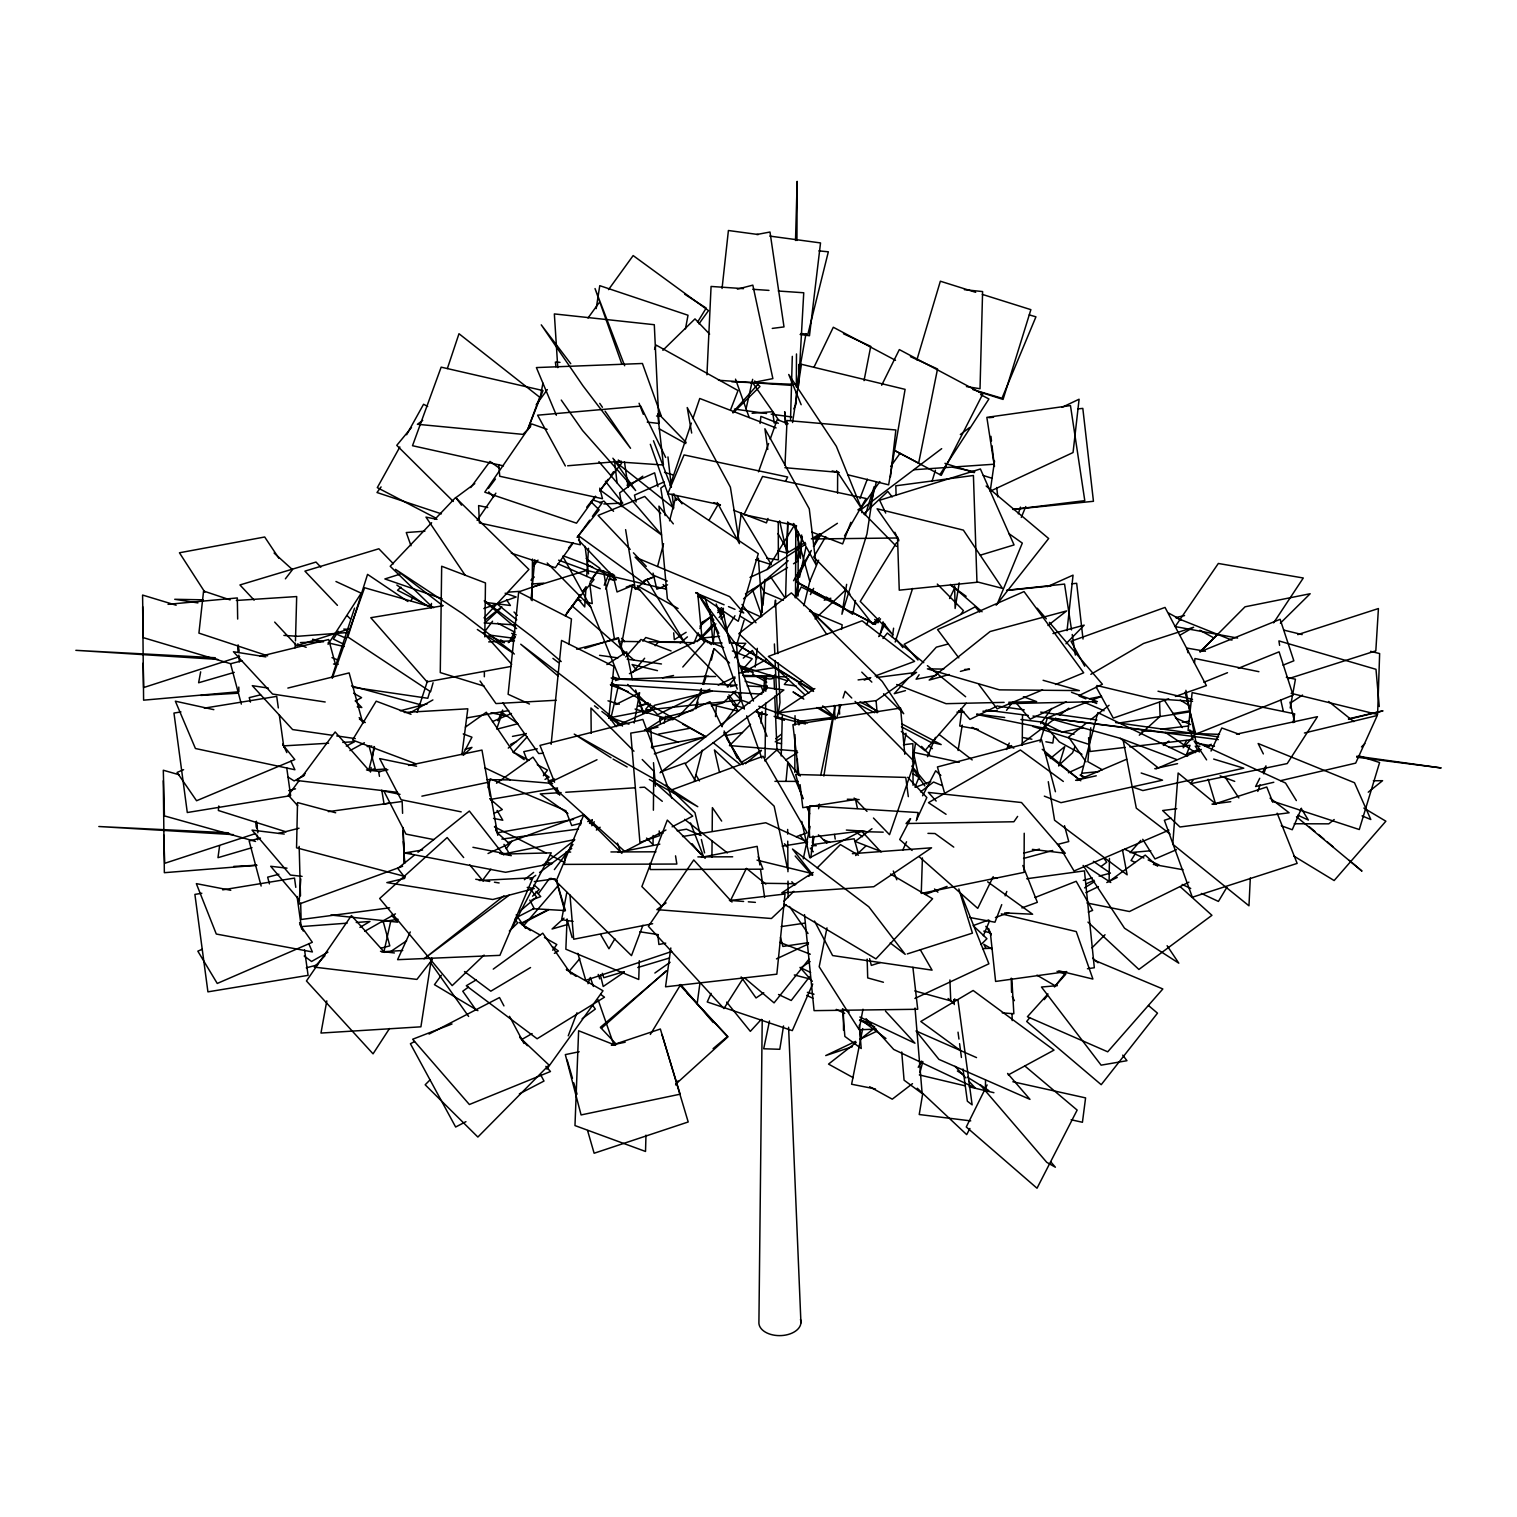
<?xml version="1.0" encoding="UTF-8"?>
<svg xmlns="http://www.w3.org/2000/svg" width="1517" height="1517" viewBox="0 0 1517 1517"><rect width="100%" height="100%" fill="white"/><g stroke="black" fill="none" stroke-linecap="round" stroke-linejoin="round"><path stroke-width="1.5" d="M794.813 772.437L794.965 734.607M795.003 725.145L795.041 715.683M795.515 597.47L795.799 526.551M796.273 403.617L796.33 391.784M796.349 387.063L796.482 353.954M796.937 240.482L797.165 181.376L795.515 240.482M797.316 773.196L797.373 759.012M798.018 596.029L798.283 532.239M798.909 371.608L798.947 364.516M1024.222 833.25L1024.07 872.37L921.255 893.418L922.412 857.958M837.555 493.158L837.649 472.28M532.107 600.675L532.467 559.071M711.928 857.276L712.08 840.721M712.175 831.278L712.383 807.632L721.675 821.076M1022.23 745.321L1022.515 714.886M653.125 835.488L653.031 844.685L646.564 838.067M653.391 810.211L653.789 771.167L642.222 759.524M762.217 1019.614L758.917 1321.971A21.048 13.141 -1 0 0 781.596 1335.567A21.048 13.141 -1 0 0 800.464 1319.468M765.08 757.419L765.687 703.092M765.801 691.278L765.971 677.113M484.34 676.772L484.397 672.088M484.814 636.893L485.459 582.945L441.675 566.239L440.271 672.581L484.226 686.158M985.424 1089.282L985.538 1080.218M1109.117 881.396L1109.439 858.432M295.474 640.876L296.687 596.56L236.368 600.467M781.198 755.94L782.317 715.74M785.597 597.527L787.702 521.867M790.528 420.19L792.31 356.343M798.17 388.143L798.302 383.422M798.7 369.238L798.833 364.516M645.977 1135.133L645.521 1151.46L574.981 1125.576L578.622 1030.745L615.58 1045.308M639.321 960.697L638.752 979.489L565.86 949.206L567.074 918.923M787.873 523.081L786.83 553.136L777.993 550.595M809.054 827.77L809.813 805.849L918.107 812.543L916.875 819.066M784.991 465.321L787.039 420.512L895.864 429.975L890.441 476.869M706.941 374.794L711.075 286.448L743.501 288.647M1250.311 877.983L1248.965 905.801L1172.755 844.229L1178.14 773.025L1216.198 804.238M798.568 385.868L803.745 292.762L778.259 291.017M800.331 558.427L801.659 535.008M585.941 588.179L584.728 606.952L578.868 599.898M586.7 576.46L588.52 548.32M431.131 608.033L431.454 603.425M300.783 878.95L298.982 904.132L402.612 866.283M761.06 723.211L761.989 711.568M763.677 690.633L764.815 676.658M295.019 647.873L295.398 643.227M762.937 605.397L765.061 579.418M1090.761 727.781L1087.879 761.686L1102.309 769.783M218.789 805.982L218.372 810.495L286.011 831.828M715.474 716.593L716.308 707.32M714.886 625.497L713.161 644.308L709.899 609.815M531.045 599.784L534.78 559.678M786.053 780.857L787.816 762.103L803.308 798.7M608.81 718.186L613.854 666.418L561.555 640.421L551.126 744.316M568.913 644.478L571.454 618.993L518.662 592.009L508.119 694.274L529.471 704.021M811.443 852.061L811.917 847.472M812.372 842.883L813.074 836M1194.486 663.005L1194.96 658.53L1258.901 671.69M1067.039 630.636L1073.05 575.133L1047.47 586.605M722.054 288.495L728.407 230.508L758.348 234.547M760.112 423.452L760.889 416.398L778.335 423.262M580.518 824.983L581.049 820.432M755.144 667.101L757.305 648.347M761.06 615.542L763.734 592.104L783.341 600.296M915.604 742.951L912.494 761.401M774.656 606.8L775.49 600.106L777.842 653.637M461.889 754.745L467.805 708.799L404.318 712.459M841.556 629.403L842.163 624.833L809.49 611.199M961.873 709.766L959.73 725.998L978.351 729.412M737.945 538.156L741.301 512.936M892.394 637.254L893.589 628.19M697.156 1003.761L699.963 982.959M370.47 772.096L371.096 767.45M372.386 758.14L373.978 746.516M670.817 947.973L665.546 986.808L776.837 974.179L785.01 894.006L729.563 900.567M219.586 845.993L217.974 857.674L252.012 847.681M1053.803 736.048L1052.836 743.065L1045.858 741.775M994.545 461.016L990.203 491.224L1073.05 452.54L1079.099 399.218L1062.014 407.333M792.557 422.522L801.431 364.289L905.099 389.357L888.64 484.833L847.946 474.821M431.587 957.701L420.911 1026.819L320.978 1033.058L326.8 1000.898M596.2 308.615L599.765 285.67L688.016 315.252L685.456 328.905M846.638 584.348L841.916 614.252L866.984 533.889L874.152 486.654L865.259 515.287M959.199 582.907L955.122 608.488L954.629 586.055M783.549 1025.947L779.795 1049.29L763.696 1048.778L769.498 1020.979M810.685 857.788L814.06 836.777M818.592 808.751L819.351 804.086M823.864 776.059L835.165 705.993L820.678 775.471M958.08 750.498L962.233 725.088M922.677 1093.833L919.226 1114.521L970.728 1120.892M798.776 557.535L802.36 536.942M806.001 333.607L796.956 384.446L731.839 381.81M634.163 723.002L639.624 692.7L615.693 704.533M903.867 744.923L905.971 733.28M621.268 646.413L632.21 586.415M1290.208 707.965L1295.442 679.199L1286.302 677.322M1293.034 722.68L1294.684 713.862L1192.134 692.624L1188.076 730.454L1195.017 731.896M200.661 671.841L198.613 682.764L234.263 672.391M862.983 1009.222L859.134 1029.683L819.18 966.765L826.974 927.873M566.846 892.337L561.631 919.643L573.142 921.426M539.824 399.274L542.934 383.175M864.045 380.634L870.739 346.35L843.452 333.759M855.474 600.485L852.744 614.309L826.253 597.034M862.718 1028.564L851.606 1084.238L875.442 1088.959M803.289 858.85L810.059 826.424M795.23 597.774L798.587 581.864M799.554 577.332L805.811 547.789M664.181 723.116L665.698 716.176M383.953 951.728L390.817 920.781M746.08 408.775L752.66 379.326M610.517 719.873L618.329 685.987M488.133 787.778L490.238 778.828L564.419 810.078M803.877 605.738L809.813 581.428L818.611 560.19M879.841 635.87L883.197 622.217M368.783 770.2L374.604 747.236M869.943 507.114L876.276 482.292M694.179 781.369L702.295 750.175M919.928 1072.69L922.848 1061.521M657.582 566.467L663.555 543.655M669.547 520.824L675.52 497.993L758.291 553.648L738.248 621.268L696 592.559M433.085 682.745L430.563 691.752L347.848 636.988L367.55 574.374L407.902 601.509M916.894 359.889L940.35 281.214L975.678 292.307M721.921 725.847L741.13 700.02L736.56 645.18L744.126 620.263M1040.036 742.041L1047.356 717.882L1088.542 701.499M429.842 691.543L427.794 698.275L353.101 687.296M932.007 481.458L935.439 470.194M1058.79 766.009L1064.763 746.611L1050.333 758.5M836.701 717.996L840.911 704.628M843.016 697.953L845.121 691.278L851.758 698.01M1018.324 513.827L1020.467 507.095M694.995 708.591L701.309 688.642M702.712 684.205L713.957 648.745L711.34 660.123M695.943 708.723L698.048 702.087M700.152 695.469L701.556 691.05M703.641 684.414L705.746 677.796M417.232 712.402L427.491 680.886M895.201 642.032L912.608 588.444M331.939 677.189L354.561 608.146M447.363 368.555L458.987 333.721L539.711 397.245L527.385 430.335M605.928 589.222L611.199 573.635M1257.802 791.419L1260.039 784.82M1263.794 773.822L1266.031 767.223M496.666 729.051L502.715 711.34M670.021 485.743L691.373 423.091M692.89 418.616L699.754 398.478L776.078 427.927M654.548 349.384L656.065 345.042L738.02 390.533L730.587 409.799M332.242 678.327L364.592 587.743L433.843 607.634M758.5 471.844L768.626 443.533M770.2 439.171L777.216 419.583L788.138 423.793M768.038 518.454L766.426 522.891L733.564 510.224M642.943 925.218L631.489 955.634L556.037 881.377L583.647 815.179L621.913 853.388M568.249 1035.827L576.972 1012.768M587.951 983.699L590.303 977.498L593.431 986.448M850.866 522.322L842.637 543.92L811.898 532.069M859.93 498.562L867.345 479.125M1186.237 755.333L1190.049 745.359L1169.095 747.445M1001.732 904.625L994.962 922.222L969.553 917.463M1005.126 895.845L1006.814 891.446M527.802 429.235L543.01 390.571L441.163 367.152L412.51 445.714L503.473 465.871M1075.06 746.459L1072.576 752.773L1058.601 765.44M693.819 643.417L698.18 632.779M699.925 628.531L702.542 622.16M1021.301 517.392L1025.776 506.545M915.016 786.906L919.454 776.116M927.456 756.718L935.458 737.338M997.105 604.316L1022.306 543.105L1008.767 533.51M983.357 935.705L989.577 920.724M721.39 612.565L723.211 608.184M604.24 585.24L609.72 572.156M1301.434 808.409L1292.256 829.742L1281.296 825.741M1006.492 749.512L1009.26 743.065M812.714 984.002L792.291 1030.631L707.244 1001.96L711.075 993.37M497.86 720.746L502.639 710.032M410.273 931.95L397.587 959.673L499.889 955.35L532.922 877.755L479.315 880.505M902.71 850.203L906.559 841.783M916.211 820.697L926.83 797.506L907.716 777.292M1211.021 751.048L1221.811 727.989L1239.389 734.323M793.808 408.85L795.837 404.66M814.079 367L833.307 327.255L895.504 360.325M949.566 598.532L954.667 588.027M993.218 876.674L977.744 908.361L919.207 856.726M878.722 636.59L884.885 624.094M881.68 385.242L899.334 349.593L982.807 393.984L941.261 475.333L893.854 450.075M811.292 550.424L795.704 581.769L840.627 605.833M813.359 546.234L819.597 533.7M730.53 900.453L746.421 868.35L765.82 884.089M987.131 1084.92L966.272 1126.979L1037.021 1188.228L1077.146 1110.084L1024.734 1065.901M1259.755 778.259L1255.602 786.508L1273.806 782.26M1262.846 772.058L1265.955 765.857M795.989 597.376L801.26 586.927L868.52 620.662L866.435 624.795M785.522 481.23L787.664 477.021L684.053 454.929L667.802 493.651L720.404 504.782M877.471 620.263L875.347 624.416L867.174 620.036M810.419 594.55L813.624 588.368M512.272 927.551L551.259 852.838L502.184 854.128M910.598 818.687L899.695 839.527L912.115 850.468M922.583 795.78L935.667 770.788L940.862 775.415M969.913 1128.458L966.689 1134.621L917.273 1088.239M463.14 753.949L471.958 737.205L463.254 733.925M918.221 1067.323L921.54 1061.085M952.543 1002.984L954.762 998.831M399.862 446.965L377.297 487.64L435.114 517.695M406.632 434.753L423.565 404.262L427.68 406.461M509.029 642.108L514.813 631.982M709.065 520.141L718.224 504.308M844.514 535.899L866.112 498.524L762.558 476.452L743.956 514.642L796.52 525.754M1183.203 746.478L1186.673 740.486M825.76 536.601L813.719 557.004L849.975 594.133M614.859 938.795L608.962 948.77L600.599 934.548M793.562 580.708L810.457 552.169M814.079 546.063L821.323 533.832M1226.817 887.407L1218.416 901.42L1201.369 893.437M675.596 1084.902L678.023 1080.881M650.319 1034.461L680.716 984.533L713.237 1022.553M697.536 322.192L706.201 308.084L684.717 294.241M591.782 825.741L594.247 821.759M750.005 577.427L767.147 569.482L794.339 525.299M896.547 542.707L860.234 601.415L892.811 634.789L882.875 622.122M726.396 629.498L734.968 615.731M1135.986 852.63L1131.037 860.499L1135.304 862.49M880.524 618.822L878.002 622.823L874.702 619.448M742.951 978.598L723.931 1008.558L648.404 926.318L693.743 859.949L731.99 902.046M410.936 600.637L413.458 596.75M876.39 620.206L873.868 624.113L851.132 611.635M328.051 644.346L361.217 593.185L335.959 581.504M338.424 631.319L333.38 639.093L343.866 644.308M389.528 1028.488L373.049 1053.841L306.453 980.968L351.432 915.566L384.578 952.411M939.933 474.574L988.932 398.971L980.57 394.591M960.868 614.423L963.39 610.574L937.297 584.083M1273.635 622.842L1303.293 577.996L1218.322 563.471L1175.182 626.578L1237.607 638.069M512.234 640.648L514.813 636.78M919.112 674.762L916.097 679.199L936.217 675.387M1193.215 779.833L1190.542 783.72L1287.231 763.563L1317.458 716.688L1236.488 734.152M477.096 520.369L495.869 493.158M1017.623 816.411L1013.887 821.759L906.066 823.522L910.333 818.668M859.741 509.75L879.879 481.553M890.631 466.515L900.017 453.355M761.724 693.326L767.147 685.722M772.589 678.137L775.301 674.344M565.272 615.788L574.943 602.306M577.712 598.457L580.48 594.607L565.329 615.485M583.23 590.758L585.998 586.908M591.535 579.21L598.438 569.577M546.841 1069.125L603.008 990.772L566.372 969.704M698.958 323.861L708.496 310.625L633.158 255.577L608.526 289.633M595.707 496.495L576.498 523.175L484.776 492.172L531.633 423.907L547.106 429.33M599.822 490.787L608.052 479.353M610.782 475.542L613.532 471.711M588.008 318.02L598.95 302.888M573.198 542.991L555.336 567.699L511.286 553.136M577.313 537.283L589.677 520.179M592.426 516.387L602.04 503.075L593.128 500.022M552.7 950.192L556.796 944.541L544.47 937.525M538.421 893.665L549.457 878.476M589.487 823.409L592.256 819.616M381.089 486.919L376.993 492.513L441.409 513.846M441.371 975.203L434.469 984.666L477.893 1010.663M1040.662 723.666L1051.774 708.439M543.37 775.718L547.485 770.105L537.265 764.701M830.14 718.982L834.236 713.407M583.343 590.985L586.112 587.212M590.265 581.561L599.973 568.363L586.605 558.977M1006.529 710.354L1012.067 702.845M470.687 487.583L489.991 461.433L499.415 468.222M536.184 404.717L547.353 389.585M299.342 780.326L288.325 795.211L297.73 805.736M302.111 776.609L335.162 731.952L369.389 770.883M554.369 869.62L573.009 844.457M488.417 488.398L495.433 478.993M484.188 632.399L492.551 621.212M533.756 565.822L537.985 560.133M482.52 880.334L490.882 869.184M506.204 848.724L511.779 841.29M285.386 578.83L292.478 569.633L274.084 553.041M432.345 959.484L416.91 979.413L314.322 967.125L325.036 955.634M734.626 657.752L745.757 643.341L731.554 643.151M809.452 976.91L791.229 1000.48L778.524 994.507M996.119 605.207L1048.664 538.516L986.145 486.028M788.65 679.009L784.327 684.451L796.065 685.931M586.7 507.209L595.423 496.249M599.803 490.75L621.61 463.311L618.31 460.03M808.959 959.199L774.068 1002.87L745.131 978.389M568.477 548.149L572.857 542.688M577.256 537.227L599.158 509.883L590.872 501.672M1029.607 1017.831L1026.687 1021.472L1101.209 1084.693L1157.49 1013.166L1148.483 1005.524M1044.208 999.646L1047.128 996.005M1066.11 972.359L1054.429 986.903L1065.37 974.673M882.97 638.505L887.35 633.063L923.758 662.682M642.81 641.16L645.768 637.5L661.128 642.165M567.282 612.11L594.019 579.551L557.82 563.717M411.486 427.491L396.771 445.353L453.28 501.444M569.159 971.297L579.816 958.63M632.608 672.543L644.649 658.245M655.173 645.749L658.188 642.184L693.686 642.658M523.687 925.654L558.977 884.639M625.706 656.937L640.933 639.491L671.083 650.945M966.234 703.224L924.915 750.65L901.307 731.441M1140.822 840.38L1130.108 852.611L1150.777 850.753M650.319 703.964L645.692 709.235L649.997 710.733M682.802 667.006L705.993 640.61L723.59 647.531M727.307 686.917L735.1 678.118M741.32 671.083L752.223 658.757L732.408 650.983M732.73 412.434L757.95 384.294L754.689 380.976M513.467 752.11L527.271 736.712M1047.963 993.938L1027.407 1016.731L1107.713 1051.812L1162.837 988.97L1093.605 959.92M908.266 678.175L894.253 693.686L905.459 690.633M911.395 674.743L936.33 647.171L947.765 644.118M1183.165 747.786L1194.277 735.517M697.156 641.634L714.355 622.672M719.058 617.514L722.187 614.063L719.058 610.63M761.382 1019.348L750.327 1031.351L726.662 1002.13M484.018 617.874L528.921 569.444L455.555 497.576L434.829 519.364M678.383 716.593L699.546 694.217M431.643 522.701L390.21 566.277L432.573 607.388M1065.977 643.796L1084.2 625.156L1052.969 633.556M530.628 426.58L522.967 434.374L417.422 424.286L422.712 420.399M646.811 713.255L654.699 705.234L711.966 691.164M729.43 745.719L750.555 724.292M758.671 716.062L761.913 712.781M430.164 1079.763L425.177 1084.788L477.874 1137.048L549.002 1065.048L520.407 1038.121M1200.63 651.476L1245.04 606.8L1310.176 593.735L1280.386 623.146M1091.937 947.897L1105.021 934.737M532.543 896.206L539.199 889.512L534.022 884.942M783.891 901.288L793.846 891.294M808.808 876.276L812.145 872.939M817.132 867.933L840.399 844.59L858.432 855.19M981.025 944.56L986.922 938.701L973.402 925.863M1361.489 746.933L1364.845 743.633M702.428 637.007L715.853 623.828M720.878 618.879L724.235 615.58L719.38 610.592M1199.852 651.874L1217.62 634.39M733.033 412.908L759.96 386.532L756.699 383.137M662.872 350.294L694.995 318.892L709.615 334.119M484.113 955.084L452.18 985.614L379.667 898.5L447.155 837.555L463.671 857.541M509.333 930.983L517.733 922.943L514.737 919.302M815.084 618.917L845.765 589.829M786.034 904.72L771.432 918.506L656.88 909.631L666.077 902.918M863.799 513.998L887.786 491.413L892.186 496.912M855.645 855.55L865.581 846.258M485.099 622.766L500.382 608.564M530.912 580.158L534.306 576.991M735.897 690.842L722.869 702.978L711.397 705.803M879.31 617.741L872.522 624.056L843.755 587.231M532.827 563.793L536.241 560.626M463.216 755.371L471.958 747.369L465.15 749.208M563.983 918.145L552.055 929.011L567.623 924.498M675.823 1084.067L728.027 1036.775L686.898 992.801M764.72 760.889L776.932 749.872L800.236 776.021M1139.286 735.214L1160.107 716.365L1159.557 702.466M400.962 587.193L397.53 590.265L430.828 607.274M601.434 1028.298L666.342 970.804M680.204 643.018L687.41 636.875M699.982 626.104L712.573 615.314M717.977 610.706L721.561 607.634M743.539 598.836L788.176 560.721M666.74 970.842L600.372 1027.312L615.788 1043.715M647.494 579.077L635.32 589.373L625.611 529.642M518.7 912.191L536.62 897.04L530.893 889.721M743.273 658.131L752.337 650.509L756.926 658.681M713.085 1048.645L727.458 1036.566L679.521 984.685M508.252 642.601L515.325 636.818M745.359 763.715L761.458 750.517M775.775 738.779L781.141 734.38M508.271 748.09L526.285 733.47M1334.183 819.521L1328.797 823.845L1294.21 823.75M1368.239 792.196L1382.575 780.686L1373.359 780.781M485.326 619.941L501.786 606.743M414.312 855.19L397.795 868.426L404.982 877.566M417.99 852.232L469.36 811.045L503.701 854.962M503.909 895.826L424.001 958.82L509.219 895.144M524.37 879.708L533.662 872.389M542.953 865.05L574.545 840.153M660.047 772.779L767.849 687.808L783.872 690.007L685.381 763.582M1086.987 722.642L1068.594 737.091L1086.02 761.799M1090.666 719.741L1109.079 705.291M1163.368 745.435L1168.886 741.092M1047.982 625.497L1066.641 610.915L990.108 631.527L929.181 680.071L949.263 674.496M856.214 1042.426L828.529 1064.1L853.199 1077.677M859.911 1039.524L874.683 1027.957M305.182 773.67L296.403 780.44L397.625 792.367M912.494 1083.65L892.261 1099.18L869.639 1086.722M1101.095 866.51L1106.746 862.187L1103.978 858.394M871.953 828.718L855.133 841.442L881.605 851.72M920.516 791.912L933.581 782.013L942.266 785.673M860.253 510.224L941.678 448.653M960.337 434.545L969.666 427.491M1007.857 748.393L1011.592 745.568M1022.211 743.406L1055.756 718.053M1059.492 715.228L1068.802 708.192M664.541 485.326L660.786 488.152L665.167 515.59M530.059 879.595L535.748 875.347M539.54 872.522L571.738 848.458M596.352 830.064L600.144 827.239M474.802 483.62L455.84 497.671L461.528 505.161M802.246 680.773L798.511 683.484L808.883 693.098M582.13 1018.741L595.309 1009.089L592.597 1005.202M468.488 987.074L462.761 991.227L476.148 1010.17M493.253 969.116L542.764 933.183L571.056 974.047M1108.946 881.529L1145.24 855.114L1157.528 866.207M642.81 476.205L619.638 492.873L621.875 506.659M496.514 783.208L532.979 757.135L558.104 794.131M465.378 727.117L486.312 712.25L513.998 752.906M654.87 973.023L670.097 962.271M410.557 712.516L432.895 699.925M624.283 972.169L603.197 986.486L600.41 975.033M390.931 951.368L406.594 940.787M763.753 992.763L756.035 997.958L741.149 976.929M800.483 968.055L810.135 961.569M814.857 688.585L778.183 712.933L876.295 700.589L916.59 672.353L876.807 677.492M1290.683 702.902L1302.534 695.051M767.147 569.482L805.849 544.034M837.403 523.308L813.586 538.952L897.533 537.985M857.882 509.845L861.599 507.38M813.226 872.427L781.767 892.868L873.773 886.724L931.571 847.794L852.383 853.673M606.895 664.56L626.692 651.855L632.38 679.54M644.763 730.53L664.465 717.901L635.092 709.027M1084.579 887.881L1094.553 881.567M785.768 759.903L797.658 752.451M745.435 593.811L787.494 567.529M793.505 563.774L797.506 561.29L795.515 547.751M686.139 632.305L674.325 639.681L673.681 632.836M701.878 622.463L711.72 616.319M717.636 612.621L723.533 608.943M741.187 762.463L761.212 750.327M775.225 741.832L781.236 738.191M1207.248 746.686L1211.268 744.259M530.552 967.543L490.806 991.189L464.505 971.563M554.388 953.359L558.37 951.007L552.776 946.911M476.281 979.868L466.288 985.747L537.113 1038.766L604.487 997.2L600.694 994.412M359.927 927.38L369.996 921.464L356.248 922.488M1090.837 674.344L1143.571 643.473L1193.632 627.223L1179.6 635.395M805.243 542.46L786.83 553.136L779.624 520.881M811.367 538.895L819.559 534.155M521.829 1039.467L532.107 1033.57M327.919 952.183L311.554 961.475L304.177 956.032M364.744 931.286L395.444 913.86M742.022 672.922L766.559 659.402M304.481 775.339L294.146 780.952L288.249 777.197M349.934 750.612L364.383 742.742M545.02 779.378L549.135 777.159L543.389 773.12M1008.293 1074.908L1054.031 1050.105L973.156 990.487L920.8 1021.472L960.375 1050.447M355.357 701.025L361.596 697.668L353.613 693.212M346.274 746.061L354.618 741.718L342.785 742.401M465.928 1121.67L455.65 1127.017L410.405 1043.734L414.558 1041.572M519.345 1093.89L543.996 1081.052L540.659 1074.794M665.944 830.027L624.72 851.397L548.813 782.981L596.996 759.752M672.126 826.822L692.719 816.127L654.472 782.127M429.046 1034.063L499.51 997.56L503.947 1005.904M515.533 918.05L534.174 908.418L529.793 900.093M521.734 923.758L548.528 909.916M861.504 831.013L809.756 857.769L801.772 821.361M520.957 923.36L548.301 909.555M510.565 744.411L516.463 741.453M997.428 705.898L969.951 719.437L960.773 708.951M1188.911 882.192L1129.463 911.527L1086.912 902.975M709.861 689.173L657.657 714.678L627.678 684.432M718.205 685.096L734.911 676.923M1085.869 892.698L1098.422 886.611M1106.784 882.534L1117.233 877.452M492.437 721.599L511.476 713.502M629.422 673.643L702.883 638.05L707.889 642.715M1066.318 701.726L1030.233 719.172L1016.447 703.3M1079.042 695.563L1102.404 684.262L1049.385 622.368M855.569 1041.383L825.722 1055.585L852.402 1046.673M859.836 1039.335L876.883 1031.219M914.903 998.451L988.894 963.807L960.925 893.722M776.476 958.877L808.466 943.915M488.019 853.521L509.39 843.717L497.519 832.947M493.783 813.472L502.317 809.566L489.934 798.757M1068.423 772.741L1083.309 765.933M646.47 730.549L709.975 701.669L722.092 726.795M507.55 842.788L584.197 814.61M626.995 485.25L654.642 472.83L657.942 486.616M1085.736 884.032L1094.136 880.277M664.143 481.913L634.466 495.111L636.097 501.994M615.333 726.15L654.434 709.141L741.13 700.02L749.986 703.148M202.14 949.301L197.836 951.159L217.253 983.452L312.331 942.285L300.063 924.839M1168.886 830.159L1074.055 870.986L1058.278 844.59M1176.452 849.691L1154.987 858.944L1142.737 839.299M1156.106 768.854L1201.312 749.474M1076.975 780.497L1126.676 759.221M183.614 769.707L177.091 772.437L196.565 800.748L294.81 759.562L283.072 745.15M1042.558 689.913L997.124 708.837L978.674 684.3M1055.548 684.489L1083.688 672.789L1024.032 591.573L937.544 629.574L958.82 657.885M599.594 502.81L603.861 501.046L613.551 511.324M634.201 584.879L617.04 591.971L612.754 573.938M644.953 580.442L653.524 576.896M667.575 584.822L656.861 589.184L653.05 573.123M1200.345 651.703L1280.139 619.296L1293.849 660.805L1283.022 665.167M1203.853 682.252L1227.5 672.695M1238.251 668.352L1279.096 651.836L1293.053 695.108L1195.794 734.133L1185.061 692.264M1092.885 699.773L1101.551 696.341M1034.992 897.514L1076.198 881.282L1092.638 910.39L1088.315 912.096M452.028 1023.975L412.662 1039.24L469.379 1104.509L550.481 1071.514L545.873 1066.356M915.358 787.304L930.679 781.539M864.197 680.109L870.777 677.663M875.157 676.032L914.618 661.374L862.13 620.794L768.361 656.444L813.207 688.832M1186.597 753.968L1199.492 749.189M660.691 771.963L684.812 763.051L695.526 781.027M672.069 789.731L763.07 756.262L807.177 832.795L796.235 836.72M531.936 899.828L540.754 896.585L536.013 891.484M925.18 894.442L947.082 886.402M626.237 587.117L632.817 584.728M643.777 580.764L654.737 576.801M973.307 925.541L988.762 919.928M995.399 917.538L1008.634 912.722M1021.889 907.924L1037.344 902.331L1022.837 865.486M483.828 608.564L516.14 596.996L505.142 593.223M1168.716 698.787L1113.269 718.129L1096.127 686.973M1175.372 696.455L1206.413 685.627L1165.037 607.426L1071.002 641.293L1084.712 666.21M671.728 951.5L585.733 980.304L577.825 953.34M654.32 753.93L705.803 736.712L611.541 682.897M611.56 1045.327L660.369 1029.019L688.206 1121.973L594.133 1153.242L587.572 1130.544M255.652 833.535L164.727 863.306L163.703 834.957M547.997 781.16L554.653 778.98M1171.048 818.099L1164.373 820.28L1192.343 897.23L1297.149 863.401L1277.181 813.207M1213.353 804.37L1266.771 787.02L1272.839 802.303M239.648 656.614L143.641 687.561L143.148 663.138M1297.775 634.618L1378.422 608.545L1375.824 650.85L1288.331 678.744M348.133 629.308L296.801 645.73L274.691 622.103M584.822 648.404L618.386 637.652L624.189 655.439M880.315 962.537L871.327 965.4L869.62 958.687M907.28 953.928L972.435 933.126L958.839 888.962M615.466 680.602L619.884 679.199L708.477 676.279M639.378 705.746L648.328 702.921M399.995 574.185L384.863 578.944L442.13 598.703M532.22 587.193L586.605 570.392L666.191 589.146M980.323 555.165L1014.058 544.925L980.399 468.981L879.632 500.25L885.7 513.049M624.189 971.601L603.804 977.725L602.287 973.307M637.766 967.524L669.471 958.004M824.205 600.182L830.842 598.229M960.432 671.405L969.363 668.921M1023.539 858.451L1052.722 850.506M1083.29 880.372L1092.335 877.945M1099.104 876.143L1110.406 873.128L1093.378 861.334M306.282 967.827L317.565 964.869M380.786 948.239L389.812 945.868L383.005 920.743M497.652 728.975L517.961 723.685M638.467 706.163L647.55 703.793M737.395 289.14L752.83 285.139L772.874 378.605L750.631 383.043M400.317 710.79L427.244 703.812M278.9 874.266L267.656 877.167L269.438 883.899M1023.634 853.199L1039.429 849.122M1057.463 844.457L1068.745 841.556L1064.517 825.703M260.469 838.067L249.148 840.968L261.133 886.042M278.616 833.44L299.001 828.225M288.704 790.585L295.531 788.84M368.366 770.408L375.192 768.683L368.991 745.871M576.593 649.143L617.741 638.809M580.878 823.257L571.7 825.551L565.708 810.4M587.762 821.55L592.351 820.394M260.602 694.824L249.243 697.63L250.457 702.106M287.851 688.073L349.138 672.903L362.791 723.078M730.303 686.651L737.167 684.963M660.957 718.262L693.06 710.335M1348.556 719.323L1382.992 710.847L1348.442 718.849M176.162 605.226L142.579 595.062L143.205 637.633L230.66 663.725L241.924 660.824M260.184 656.33L328.677 639.529L335.978 666.361M1304.43 732.995L1377.265 715.512L1355.686 763.127L1280.632 780.667M404.603 878.438L386.835 882.591L492.816 899.505L534.231 888.507L527.214 887.407M646.545 729.753L658.056 727.098M1184.549 615.561L1175.637 617.59L1231.975 640.136M1075.61 780.326L1096.26 775.794M1154.759 768.683L1177.552 763.658M662.512 677.834L673.529 675.501M387.878 769.783L378.681 771.717L379.459 776.325M408.528 765.459L481.97 750.081L490.086 796.141M537.321 748.81L523.763 751.655L527.12 760.301M382.872 804.332L389.755 802.891M421.878 796.16L488.436 782.241L497.785 835.317M579.153 1051.755L565.329 1054.618L581.087 1114.938L680.109 1094.193L662 1034.594M611.37 1045.08L625.175 1042.217M1082.759 727.838L1061.957 732.104L1041.041 721.675M503.037 854.109L574.696 839.546M1089.49 698.711L1101.077 696.379M618.159 852.364L659.838 844.154M701.442 857.333L757.154 846.353L759.865 864.937M652.651 923.72L573.71 939.232L569.975 895.011M665.735 943.157L658.89 944.484L657.866 935.155M512.481 736.39L525.773 733.83M608.639 717.939L654.434 709.141M651.267 747.141L705.803 736.712L682.669 724.121M756.755 234.509L769.991 232.025L784.005 326.913L772.267 328.412M658.454 734.133L690.197 728.217M511.039 666.437L427.054 681.854L370.774 617.703L442.869 605.738M726.51 735.404L742.439 732.521M467.293 717.825L508.745 710.563M497.348 832.776L573.521 819.445M490.655 799.383L557.554 787.949M1182.274 722.32L1189.233 721.144M658.511 833.876L663.157 833.098M677.151 830.766L686.48 829.211L701.101 835.545M682.536 836.531L765.763 822.764L807.632 842.049L782.184 846.183M180.978 711.928L173.962 713.066L187.293 812.524L290.638 795.667L286.751 767.943M204.321 708.136L276.72 696.379L278.332 707.927M422.636 849.994L404.641 852.933L505.597 872.294L552.472 863.476L545.608 862.187M201.837 893.266L194.897 894.404L207.924 991.853L308.084 975.355L304.538 949.87M222.696 889.853L294.507 878.078L295.796 887.35M1173.039 713.502L1189.252 710.942M1119.906 722.888L1190.068 711.795M856.65 799.288L802.815 807.67L800.066 784.63M738.893 673.074L775.434 667.556M381.943 921.729L398.061 919.302M808.485 942.645L782.886 946.437L780.459 937.468M781.16 926.603L804.238 923.208M812.695 844.571L854.185 838.787L858.053 852.421M1066.773 971.582L995.607 981.442L990.373 932.917L983.774 931.135M1087.442 968.718L1094.326 967.751L1084.446 870.872L1026.725 878.741M328.336 811.633L402.157 801.469L402.593 813.321M534.325 881.605L555.184 878.779M501.824 839.091L578.47 829.04M389.641 907.83L301.106 919.492L300.669 902.994M858.091 679.919L869.791 678.402M1176.737 808.713L1162.629 810.533L1179.942 826.993L1289.128 812.771L1270.07 798.132M1211.969 804.124L1230.761 801.678M367.152 746.573L371.779 745.985M1012.901 509.465L1084.788 500.667L1070.471 405.589L986.846 417.365L994.431 466.459L991.985 445.638M862.585 830.88L809.604 837.346L808.637 807.253M903.449 744.752L912.855 743.633L913.063 785.313M1142.017 731.441L1151.308 730.36M1160.6 729.26L1188.494 725.998M1125.235 747.388L1090.154 751.484L1088.561 737.698M1129.918 746.857L1193.083 739.481L1189.802 729.848M758.841 706.277L800.9 721.144L834.938 717.2M1006.567 590.284L1064.555 584.083L1071.533 629.896M1008.748 590.246L1050.902 585.941M1071.988 583.78L1076.672 583.305L1083.024 639.036M1013.47 509.371L1093.454 501.293L1082.816 408.395L1078.113 408.869M719.589 636.306L701.309 638.145L704.191 641.748M988.837 417.725L993.54 417.251M1082.683 773.177L1099.048 771.565M168.046 604.316L237.316 597.945L237.676 619.05M567.68 465.776L621.344 461.225M1057.368 985.652L1041.458 987.017L1101.114 1065.162L1126.979 1060.705L1122.713 1055.149M752.11 413.269L772.57 411.695L774.277 423.129M348.531 632.456L297.806 636.287L283.907 635.414M424.893 531.178L406.272 532.543L410.993 545.76M367.721 770.276L386.513 768.91M301.276 926.584L347.09 923.17M913.803 469.739L994.09 464.221M531.993 583.988L543.75 583.173L520.35 591.308L508.555 592.123M543.314 753.247L538.668 753.551L502.791 702.883M561.119 792.576L540.261 793.922L567.908 813.529M565.765 792.272L635.301 787.778M639.927 787.475L644.573 787.19L662.303 801.298M381.715 951.861L402.707 950.495M200.737 695.431L238.093 693.212M283.66 745.871L328.601 743.235M556.094 700.266L495.964 703.566L480.055 681.019M233.694 866.416L256.98 865.259L164.348 872.692L163.286 780.781M603.823 503.966L622.766 503.094L605.397 481.23M488.683 641.9L514.472 640.781M982.637 948.618L991.947 948.258M656.539 416.018L661.222 415.848L642.431 363.492L536.392 367.569L556.36 415.241M956.943 712.175L964.016 711.928M982.921 711.226L997.086 710.715M859.911 1029.74L876.276 1029.133M300.404 642.563L323.5 641.786L312.559 639.245M1004.121 702.371L946.039 703.679L896.68 684.508M1008.767 702.257L1036.642 701.631L1023.387 696.72M1009.033 703.623L1097.398 701.631L1071.514 692.321M404.053 853.312L410.974 853.237M570.657 852.061L565.917 852.08L564.21 864.387L676.847 864.045L675.539 855.853M610.934 851.947L655.932 851.814M697.877 856.896L732.673 856.802M1199.947 746.193L1195.263 746.193L1199.321 751.996M1204.631 746.174L1209.314 746.174M704.021 676.506L715.645 676.506M743.539 676.487L773.765 676.468M774.922 781.331L798.245 781.407M486.938 779.681L510.262 779.89L552.567 783.436M621.23 641.407L639.909 641.653M649.238 641.786L681.929 642.222M710.259 642.867L722.092 643.037M761.553 883.254L796.444 883.728M943.745 669.092L927.38 668.864L999.438 689.856L1079.364 690.595L1043.108 680.299M964.774 669.395L969.439 669.471M203.088 599.822L174.72 599.291L197.912 602.913M811.576 845.595L816.279 845.69M847.282 799.25L859.134 799.573M883.216 832.169L854.981 831.43L862.509 836.739M927.949 833.364L935.003 833.535L953.757 847.112M742.609 675.349L786.925 676.942M1128.743 727.913L1165.359 732.446L1219.497 734.38M992.175 878.134L996.878 878.305M1004.709 912.912L1032.622 914.239L987.624 881.813M228.612 832.795L98.833 826.518L233.409 834.634M215.319 657.733L75.85 650.338L217.765 659.402M333.512 664.01L338.234 664.256M612.451 678.801L735.366 685.324M747.198 685.949L761.382 686.708L763.468 692.416M560.001 362.354L555.374 362.089L555.981 366.792M343.752 629.081L348.398 629.346M532.808 908.664L565.424 910.598L558.047 885.947M846.353 830.064L865.012 831.221M484.151 622.937L514.566 624.852M610.422 684.489L761.799 694.16M752.773 289.292L768.986 290.392M614.423 461.661L663.422 464.998L657.695 414.065M1192.552 701.328L1151.232 698.503L1096.791 685.513M718.489 380.255L791.514 385.375M729.468 900.358L743.614 901.458M748.317 901.819L755.39 902.368M1002.225 1012.863L1013.849 1013.754L1011.839 978.787M731.232 745.719L797.278 751.029M784.896 467.691L838.825 472.375M609.208 579.304L616.167 579.949M818.915 250.874L828.339 251.803L807.878 334.233L800.957 333.493M964.376 289.671L982.599 291.567L980.02 388.731L966.462 386.57M330.896 915.035L397.663 922.165L391.405 915.092M302.073 876.371L290.411 875.044L252.05 830.121L284.267 834.066M287.016 868.16L270.69 866.283L299.532 900.302M647.247 422.105L658.966 423.471L654.301 324.714L554.35 313.924L557.782 367.645M366.488 769.934L380.483 771.584M1032.356 849.387L1065.275 853.275L1021.51 802.531L928.366 792.424L936.16 801.052M380.502 951.311L394.401 952.96M976.834 714.09L1004.69 717.503M1020.941 719.494L1041.819 722.073M485.535 602.42L510.395 605.492L506.507 599.727M1121.878 727.079L1047.356 717.882L1120.418 738.381L1176.642 759.543M986.069 710.089L1028.298 715.455M1032.982 716.043L1218.303 739.613M1356.71 757.192L1441.15 767.943L1356.843 756.187M489.422 635.073L514.623 638.373M769.859 236.102L820.526 242.929L809.471 335.731L800.123 334.461M659.667 717.939L672.922 719.722M734.418 409.078L766.578 413.515M771.167 414.141L791.836 417.004M998.527 706.239L1024.278 709.823M1040.681 712.118L1096.886 719.949M1115.621 722.566L1218.663 736.921M599.556 655.325L617.95 657.904M627.128 659.174L661.469 663.972M766.787 558.237L778.373 559.887L778.259 522.076M611.142 677.947L619.884 679.199L590.758 607.084L562.693 556.17M332.09 735.252L292.61 729.563L252.296 685.665L268.319 688.092M336.736 735.916L355.3 738.608M325.188 701.992L272.567 694.046L233.428 651.741L265.854 656.88M357.235 706.827L361.805 707.529L355.357 700.835M639.833 931.779L658.226 934.624M475.731 879.253L489.763 881.472M494.447 882.211L499.131 882.951M1214.453 746.269L1196.173 743.216L1185.896 690.311M1205.408 651.267L1187.034 648.1L1187.944 652.727M1153.356 864.425L1183.051 869.734M1022.591 737.509L1031.882 739.215M976.664 714.469L1074.055 734.228M499.87 853.502L511.305 855.664M230.755 890.289L196.338 883.634L216.286 934.036L312.388 951.936L308.728 943.593M433.691 839.565L405.987 834.103L383.896 791.078L400.014 794.339M472.925 847.301L509.845 854.602L503.985 844.362M490.939 712.819L504.801 715.607M437.029 519.364L425.974 517.107L465.036 575.076M461.206 811.86L401.152 799.762L379.686 758.595L416.568 766.218M493.537 818.384L502.791 820.242L497.083 810.438M952.676 467.236L974.786 471.825M958.782 710.658L963.257 711.606M487.734 507.55L478.613 505.578L479.41 522.948L580.328 544.774L578.489 535.823M959.351 762.236L913.386 752.261L919.34 779.359M213.84 709.653L175.365 701.195L195.428 748.507L294.905 769.745L290.866 761.174M1012.882 1081.754L1085.584 1097.891L1082.436 1122.277L1071.135 1119.755M777.045 742.704L781.483 743.69M328.051 642.829L343.999 646.545M1158.021 691.221L1192.533 699.394M698.161 596.693L705.007 598.305M1001.315 913.86L1076.274 931.59L1092.904 979.053L1058.79 970.804M919.359 1074.927L964.547 1085.698M969.06 1086.779L993.919 1092.695M657.468 670.647L632.115 664.541L636.325 669.755M756.206 712.023L767.393 714.735M774.106 716.365L805.432 723.95M711.549 704.703L738.495 711.245L727.724 696.587M1283.951 630.143L1302.174 634.599M1370.534 651.343L1379.636 653.562L1377.607 714.488L1291.138 693.345M757.002 860.139L811.633 873.451M832.112 470.915L838.901 472.583M977.195 581.883L1002.434 588.368L963.371 530.116L877.091 508.783L898.652 539.578M800.9 721.144L807.613 722.869M794.301 974.957L809.756 978.92M576.403 599.443L580.935 600.637M585.467 601.832L592.256 603.595L589.677 583.002M405.172 876.523L296.555 847.813L297.522 802.55L335.674 812.771M745.056 681.152L767.374 687.182M859.627 1020.05L870.834 1023.065M351.527 685.987L420.702 704.779M883.425 982.258L867.705 977.915L867.155 959.085M914.846 990.942L950.761 1000.86L949.907 979.963M255.539 841.461L164.424 815.899L163.305 770.238L179.253 774.789M807.385 992.346L814.003 994.223M1029.266 314.891L1035.94 316.825L1001.978 398.25L972.947 389.622M664.503 472.356L673.472 475.03M607.976 700.816L619.277 704.229M1213.657 759.069L1243.769 768.19L1142.87 790.566L1132.327 786.887M732.825 704.684L744.013 708.06M757.495 712.137L766.464 714.867M775.452 717.579L784.441 720.291M982.314 294.393L1030.877 309.658L1003.059 399.426L978.446 391.633M613.209 677.094L619.884 679.199M787.304 680.754L738.779 665.394L753.38 672.903M944.939 463.349L974.274 472.64M983.281 475.504L992.308 478.367M755.713 559.659L771.338 564.608L740.391 512.936M1032.698 726.415L1089.339 744.487M1359.441 755.997L1379.598 762.539L1359.289 829.534L1271.967 800.957M589.904 823.314L594.342 824.774M267.656 655.818L198.917 633.12L203.581 591.023L230.129 599.898M1141.182 773.006L1162.534 780.174L1060.971 802.664L1044.322 796.141M1057.008 971.316L1065.768 974.236M511.722 633.366L516.083 634.846M609.891 578.773L614.347 580.29M667.233 716.688L673.681 718.925M558.597 560.171L586.605 570.392M608.943 716.858L628.967 724.178M644.535 729.867L677.909 742.041M610.611 685.096L628.266 691.676M1220.085 775.87L1234.724 781.388M411.031 714.279L376.197 701.176L352.513 740.012L415.98 763.847M563.983 556.075L592.616 566.998M599.215 569.52L614.632 575.398M787.74 522.758L796.52 526.134M713.843 502.62L720.404 505.161M779.947 942.398L810.287 954.212M297.56 643.929L306.169 647.342M331.976 657.638L338.424 660.198M823.447 839.735L829.97 842.409M1362.057 815.899L1370.799 819.502L1354.491 782.734L1258.143 743.52L1263.358 753.911M667.309 581.049L652.007 574.659L635.111 557.137L729.639 596.579L743.747 612.982L739.386 611.161M695.696 592.9L724.102 604.771M728.463 606.591L735.005 609.341M589.544 584.235L600.258 588.71M1080.066 775.054L1084.427 776.894M550.823 878.248L557.384 881.017M1079.289 696.094L1085.831 698.863M1092.354 701.65L1096.715 703.49M1082.398 701.518L1104.073 710.733M859.532 1020.372L874.645 1026.857M335.086 633.48L345.573 638.031M976.531 1057.596L916.059 1030.953L938.928 1059.378L1029.986 1099.37L1007.591 1073.429M1175.485 717.901L1190.485 724.557M910.428 356.647L937.525 368.991L918.657 463.102L894.12 450.246M741.529 608.108L760.908 616.945M1124.628 849.217L1143.875 858.015M1148.16 859.968L1158.855 864.861M1297.737 815.16L1308.375 820.071L1301.15 808.39M1182.198 884.449L1190.712 888.45M484.89 767.849L510.262 779.89M845.045 1010L849.273 1012.029M859.874 1017.054L914.979 1043.222L885.492 1011.118M806.684 995.342L813.017 998.357M836.265 1009.393L844.704 1013.413M810.647 972.492L800.009 967.41L812.316 981.328M587.439 565.026L614.973 578.299M629.802 585.429L640.402 590.53M489.043 635.528L503.947 642.715M1187.659 756.054L1097.815 712.592L1081.071 775.642L1085.243 777.69M972.113 727.364L1013.83 748.165M494.409 826.841L546.12 853.028M550.254 855.133L564.722 862.471M759.619 676.127L765.876 679.351M497.614 623.146L514.13 631.812M859.968 701.84L878.703 711.72M901.629 723.761L941.185 744.582L930.338 742.022L901.439 726.833M856.005 702.94L874.588 712.706M529.092 760.377L512.727 751.73L524.218 759.676M1081.943 754.29L1059.34 741.927L1041.288 721.466M797.392 582.187L840.797 605.985M1168.811 613.171L1181.25 619.998M1199.871 630.238L1214.377 638.202M659.212 428.818L685.76 443.571M637.368 585.771L678.099 608.507M613.02 759.031L627.147 766.976M649.352 779.473L697.782 806.703L661.165 782.962L574.241 734.114L611.086 757.798M742.344 668.352L748.431 671.803M752.508 674.098L766.73 682.176M521.905 924.63L540.374 935.174M359.453 719.153L365.332 722.528M991.947 949.054L983.793 944.295L985.955 948.315M1036.907 975.166L1055.282 985.841M890.498 874.02L932.595 898.747L875.935 958.877L784.213 904.151M1363.859 808.087L1385.874 821.209L1334.145 880.543L1293.849 856.062M813.283 690.444L733.261 642.07L813.586 691.43M802.967 697.915L793.031 691.923L803.839 699.128M818.877 707.51L834.767 717.105L822.726 705.898M816.848 707.529L834.805 718.375M740.201 616.186L752.204 623.487M1180.245 700.058L1190.219 706.182M684.603 819.351L727.42 852.933M957.398 1071.021L963.409 1074.738M967.41 1077.203L981.423 1085.85M912.987 773.746L918.923 777.425M1085.679 865.979L1110.785 882.496M946.058 814.307L928.461 802.664L1020.391 749.986L1063.341 781.464M477.343 629.498L514.377 654.036M1165.359 732.446L1195.472 752.584M988.856 1090.647L980.115 1084.731L1046.749 1162.325L1055.377 1167.218L1050.75 1161.832M501.975 712.516L517.202 723.173M500.686 639.852L504.516 642.563M396.847 585.05L425.556 605.302M951.045 585.429L966.158 596.276M578.47 535.691L645.635 584.31M600.277 490.143L661.545 534.951L598.931 461.661M519.231 922.412L530.419 930.566M566.524 969.363L576.005 976.322M928.651 745.909L932.424 748.677M861.637 1020.315L885.966 1038.5M484.454 600.599L532.429 636.931L561.214 661.564M552.909 658.359L558.446 662.569M890.232 942.929L905.213 954.345L868.824 906.806L792.481 849.027L812.828 874.987M1045.327 753.646L1080.806 780.781M594.512 705.803L598.191 708.629M601.87 711.454L620.282 725.562M1170.043 834.047L1136.309 808.163L1123.225 740.524M442.869 605.719L395.501 569.368L462.552 613.664L512.708 652.329M939.08 734.437L972.188 759.922M1120.418 738.381L1158.324 767.905M615.352 461.718L673.776 508.024L672.183 494.087M1328.608 701.48L1353.809 721.618M713.066 742.59L740.277 764.606M497.026 603.842L516.766 619.846M927.399 665.641L965.646 696.758M864.974 701.916L875.878 710.771M948.087 998.489L953.567 1002.946M1042.236 749.303L1079.213 779.548M699.053 634.315L711.359 644.611M1309.418 826.841L1314.86 831.43M1318.482 834.483L1323.924 839.053M1327.546 842.106L1332.988 846.695M1349.296 860.423L1361.982 871.118L1296.466 816.715M1092.638 958.175L1098.043 962.764M622.501 726.055L575.891 686.367L520.729 644.213L558.332 676.165M484.321 600.997L516.633 628.588M950.495 584.424L982.087 611.768M572.269 606.023L634.03 660.142M1180.34 886.8L1211.931 915.32L1138.907 969.458L1087.954 922.127M586.245 558.427L589.734 561.612M804.882 694.805L738.817 633.67L791.343 592.9L832.928 631.66M714.545 648.954L729.525 662.967M934.529 888.981L937.904 892.186M818.403 834.862L826.86 843.035M666.039 784.687L694.957 812.695L700.304 835.052M861.77 672.126L871.839 682.119M883.577 693.762L903.715 713.73L882.23 681.436L809.831 609.758L826.746 634.371M488.683 491.925L493.651 496.855M661.772 906.408L641.881 886.573L667.309 820.09L705.177 858.338M633.954 751.218L590.966 707.984L591.194 733.356M547.201 562.997L590.758 607.084M860.177 509.579L896.433 546.404M855.057 701.385L914.656 761.913L889.531 834.691L873.451 818.023M637.462 587.098L684.679 642.506L728.236 686.879M733.071 691.809L741.13 700.02L739.746 693.231M514.016 612.034L517.335 615.409M621.534 638.335L624.776 641.653M663.138 584.538L666.399 587.875M921.54 746.383L929.637 754.745M627.166 481.344L630.427 484.7M393.434 563.831L378.852 548.775L304.917 571.132L337.438 605.359M658.435 413.724L686.158 442.414M854.128 798.037L867.003 811.367M359.169 717.598L363.966 722.604M320.845 567.149L315.991 562.067L239.933 584.955L254.154 600.144M578.527 540.071L615.921 579.361M347.184 615.618L350.446 619.031M630.2 549.401L598.077 515.42L644.744 496.457L660.729 513.505M633.423 552.795L646.261 566.372M955.008 1066.318L965.836 1077.942M968.927 1081.261L975.109 1087.898L893.703 1049.442L866.036 1018.684M861.713 831.221L880.732 851.701M483.487 632.987L511.741 664.294M519.743 1037.116L527.423 1045.706M917.956 660.009L904.189 644.27L975.184 606.838L979.735 612.11M784.441 843.755L787.513 847.263M795.173 856.024L812.05 875.29M791.836 881.756L794.889 885.283M1037.249 608.203L1046.351 618.822M911.736 766.066L926.697 783.986M469.682 864.804L483.202 881.149M692.093 843.717L700.873 854.355M673.339 523.858L658.947 506.128L667.385 598.855L702.106 639.378L697.687 592.882M800.009 835.279L807.404 844.457M810.362 848.136L813.321 851.795M895.713 638.505L902.862 647.626M742.022 604.506L755.997 622.766M570.752 363.701L541.247 324.847L582.85 385.659L630.541 448.274L605.093 411.164M728.862 694.938L737.281 706.031M697.782 593.773L736.56 645.18M607.748 715.265L616.186 726.662M430.335 962.347L468.62 1016.447M612.887 458.21L635.642 490.56L582.604 430.581L561.271 400.071M912.665 768.455L924.858 785.958M752.603 382.644L778.98 420.493M516.178 914.846L525.584 928.385M770.238 576.365L784.839 597.584M789.504 906.502L808.03 933.486M599.746 403.37L602.42 407.277M985.841 926.337L990.885 933.789M1167.104 945.679L1178.804 963.181L1124.514 928.214L1083.119 865.411M278.881 558.275L264.698 536.999L179.442 552.776L204.852 592.18M1206.603 759.884L1194.126 741.073L1285.544 783.037L1296.352 800.578M1224.788 776.647L1238.839 797.923M1164.411 700.266L1182.369 727.572M836.55 470.611L861.239 508.062L836.36 446.32L788.726 374.49L801.166 404.717M727.155 739.139L742.932 764.644M677.037 495.812L681.967 503.853M698.332 594.474L713.843 620.225M646.773 579.684L684.679 642.506M695.886 774.827L699.47 780.933M490.238 798.682L492.513 802.607M920.364 949.87L932.064 970.14L832.605 955.558L814.477 921.047M495.756 830.008L498.107 834.103M777.974 533.586L788.29 551.657M723.799 732.749L740.163 761.344M793.353 523.498L816.089 564.855L809.263 508.802L764.89 428.742L767.773 449.449M565.348 465.966L537.606 415.184L640.686 406.12L665.66 457.451M1012.218 996.593L1014.418 1000.651M717.257 502.525L739.424 543.636L730.379 487.109L687.22 407.542L691.676 433.047M509.522 1016.333L523.972 1043.487M760.301 584.519L764.682 592.882M710.582 617.021L718.811 633.272M724.121 730.985L737.243 758.197M894.821 532.277L898.879 540.81M282.788 744.032L286.827 752.603M299.57 922.715L303.248 931.059M806.949 807.309L809.699 813.757M988.572 928.442L991.132 934.927M893.304 871.023L896.794 879.784M554.558 782.241L539.976 745.416L642.867 719.418L671.841 798.151M557.137 788.726L559.697 795.23M690.482 822.954L703.717 856.877M624.663 365.749L595.024 288.552L621.875 364.194M639.074 403.257L643.303 414.293M653.486 440.764L671.273 487.09M673.813 493.708L676.354 500.326M716.176 604.013L753.456 701.063M756.831 709.899L767.014 736.371M758.197 856.726L762.994 869.184L650.262 869.544L649.712 863.287M735.517 379.155L749.208 417.554M752.432 589.411L761.894 616.13M650.319 444.31L673.245 508.84M704.855 597.831L737.243 689.078M738.817 693.516L744.354 709.103M746.724 715.777L761.743 758.045M618.519 641.027L623.203 654.396M635.661 690.045L643.473 712.326M598.115 999.855L613.759 1044.587M617.457 843.092L620.453 851.928M598.229 974.407L599.708 978.901M637.974 697.687L643.056 713.255M1208.139 779.245L1215.515 803.669M567.206 1060.136L572.459 1078.303M573.767 1082.854L577.048 1094.193M793.713 523.687L809.813 581.428M801.659 795.894L795.667 774.485L905.744 777.406L908.323 796.634M556.094 879.822L564.722 910.902M567.187 919.776L572.118 937.544M944.788 793.979L937.43 766.938L1041.534 739.651L1055.434 791.722M230.508 663.612L241.336 704.116M599.765 488.152L602.496 498.733L499.738 476.262L498.752 464.581M701.385 839.508L704.59 852.914M1289.981 702.143L1294.646 722.206M1280.689 699.716L1283.325 711.245M719.551 772.418L714.412 749.929L774.144 806.153L787.645 869.222M855.512 799.459L857.427 808.39M722.585 608.734L729.62 643.341M659.611 719.286L660.502 723.78M1122.466 849.748L1127.131 874.816L1054.58 820.242L1048.285 781.691M860.784 505.882L861.978 512.746M495.357 826.082L496.173 830.69M381.772 790.148L384.066 803.991M603.557 570.733L614.328 638.373M1279.608 645.351L1278.907 640.914L1375.995 669.319L1379.256 706.543M834.502 834.464L835.222 839.072M1072.235 634.485L1075.363 655.097M760.548 869.582L764.625 897.457M624.454 461.813L628.152 487.336M279.299 714.848L283.831 747.179M297.085 896.604L301.618 929.03M798.302 720.253L798.947 724.936M954.288 1004.557L953.662 999.968L958.004 1000.405L972.132 1104.85L967.353 1101.19L962.992 1068.973M958.023 1032.167L958.953 1039.069M959.578 1043.677L961.437 1057.482M238.264 645.92L239.098 652.348M256.43 821.361L257.871 832.814M585.107 546.367L588.539 573.843M798.966 775.396L792.917 724.69L900.548 708.041L904.777 754.271M912.893 967.353L917.728 1009.26L814.079 1010.644L804.503 914.618M614.385 459.613L617.059 482.88M990.942 436.327L991.473 440.992M996.726 487.526L997.769 496.817M667.954 456.92L671.405 487.109M785.882 424.589L784.687 411.676L785.389 423.395M876.124 701.233L877.148 712.857M859.267 1025.245L861.22 1048.512L844.874 1036.433L842.523 1008.729M652.291 748.583L650.717 729.772L630.75 733.109L639.927 842.428L659.592 835.62L659.193 830.918M653.486 762.691L655.458 786.223M915.035 1008.047L922.146 1093.529L904.075 1080.18L901.724 1052.002M758.386 558.275L762.349 612.489M256.297 821.456L256.809 828.339M257.321 835.222L257.643 839.792M238.188 646.09L238.51 650.603M238.833 655.116L239.307 661.886M403.313 841.537L404.679 863.306M402.972 830.785L404.508 862.813M839.185 704.836L839.622 714.147M834.388 705.443L835.033 719.646M860.253 1029.872L860.651 1038.955M778.24 662.948L779.985 702.523L777.595 717.332L775.111 660.54M774.391 643.966L774.808 653.448M773.973 677.208A4.001 1.82 -0.9 0 1 767.773 678.725A4.001 1.82 -0.9 0 1 768.152 675.558A4.001 1.82 -0.9 0 1 773.973 677.208L774.466 689.04M774.751 696.132L777.026 750.536M788.593 1027.237L800.938 1322.881M403.124 827.523L404.413 863.059M896.111 495.073L895.807 485.8L973.421 475.485L976.967 582.263L899.259 590.17L897.495 536.828M299.171 846.41L300.48 895.921M1011.251 978.143L1011.574 992.289M1012.048 1013.508L1012.199 1020.581M256.183 822.574L256.259 827.296M238.093 644.839L238.207 651.874M238.795 687.068L238.89 691.752L143.603 700.171L142.655 606.648M843.395 1009.26L843.528 1030.346M787.664 829.42L787.702 834.122M787.74 841.158L787.949 871.706M788.006 881.093L788.119 897.533"/></g></svg>
